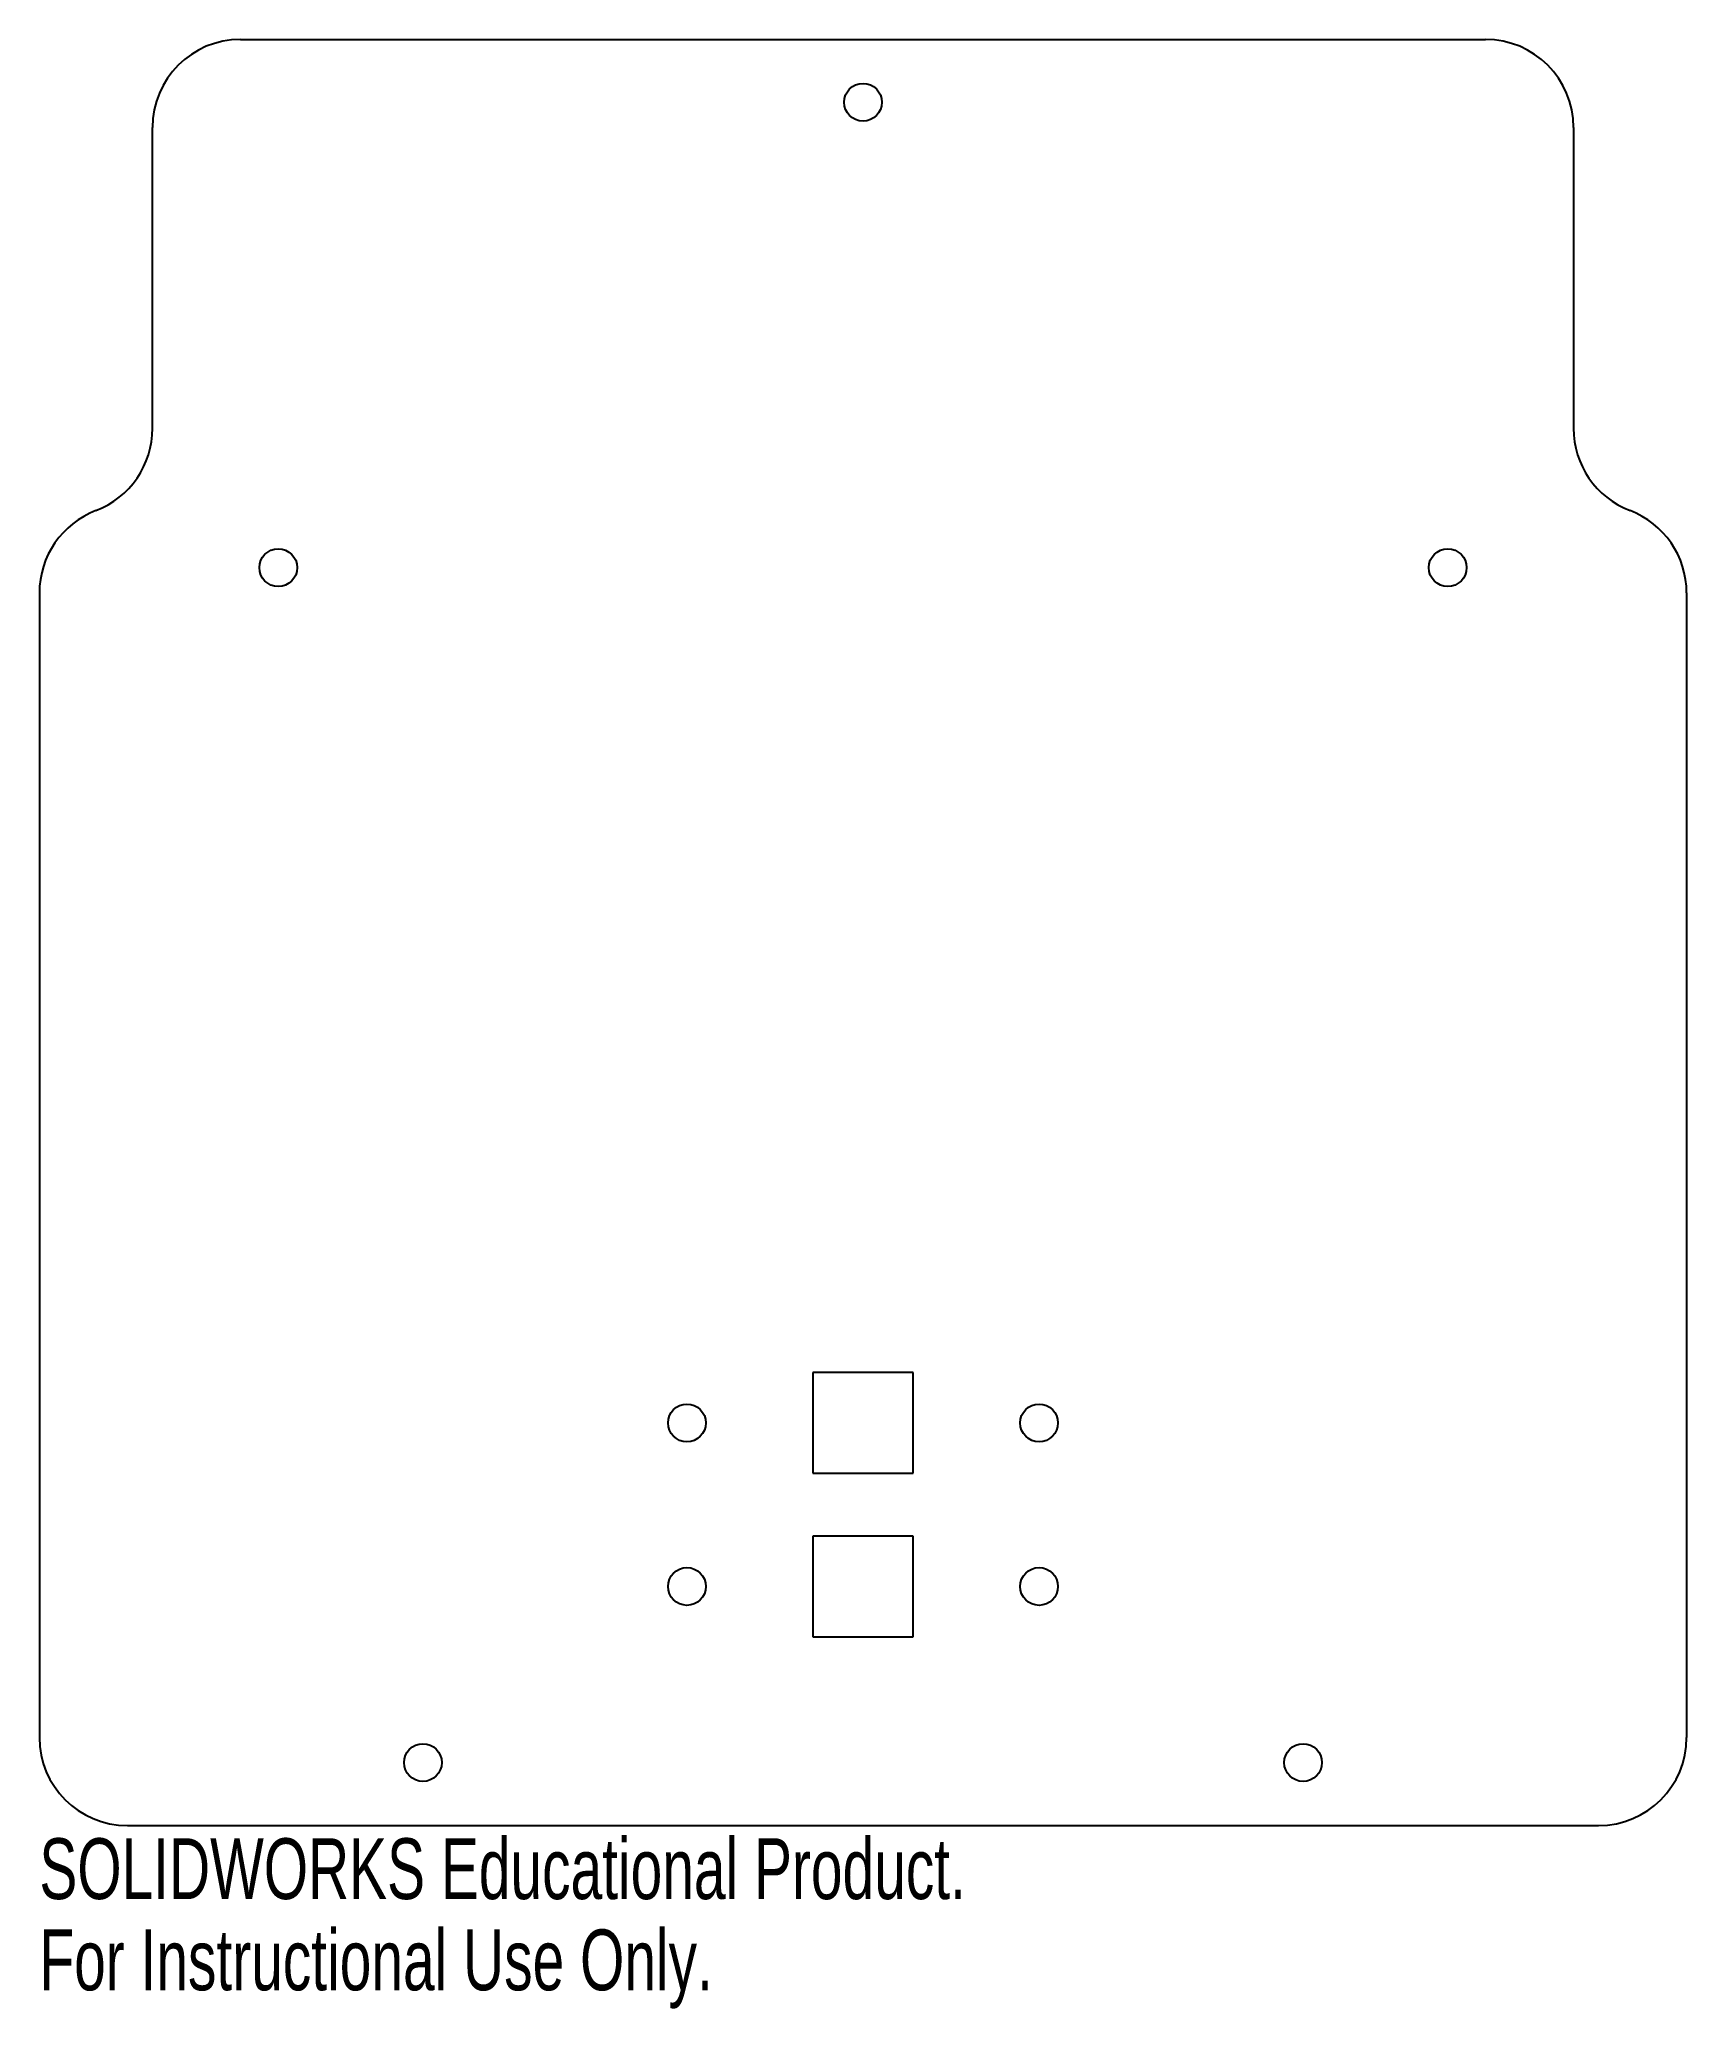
# Model space of a CAD drawing. Header units: millimetres. Extents: x 0 to 131, y -15 to 142.
import ezdxf

# ---------------------------------------------------------------- set-up
doc = ezdxf.new("R2010")
doc.units = ezdxf.units.MM
doc.styles.add('SLDTEXTSTYLE0', font='TXT', dxfattribs={"width": 0.7})

msp = doc.modelspace()

# ---------------------------------------------------------------- linework, layer by layer
at = {"color": 7, "linetype": 'Continuous', "lineweight": 25}
for p, q in [((16, 142), (115, 142)), ((9, 111.08), (9, 135)), ((122, 135), (122, 111.08)), ((0, 98), (0, 7)), ((131, 98), (131, 7)), ((69.5, 36), (61.5, 36)), ((61.5, 36), (61.5, 28)), ((69.5, 28), (69.5, 36)), ((61.5, 28), (69.5, 28)), ((69.5, 23), (61.5, 23)), ((61.5, 23), (61.5, 15)), ((69.5, 15), (69.5, 23)), ((61.5, 15), (69.5, 15)), ((7, 0), (124, 0))]:
    msp.add_line(p, q, dxfattribs=at)
for centre in [(65.5, 137), (19, 100), (112, 100), (51.5, 32), (79.5, 32), (51.5, 19), (79.5, 19), (30.5, 5), (100.5, 5)]:
    msp.add_circle(centre, 1.5, dxfattribs=at)
for centre, start, end in [((16, 135), 90, 180), ((115, 135), 0, 90), ((2, 111.08), 290.9248, 0), ((129, 111.08), 180, 249.0752), ((7, 98), 110.9248, 180), ((124, 98), 0, 69.0752), ((7, 7), 180, 270), ((124, 7), 270, 0)]:
    msp.add_arc(centre, 7, start, end, dxfattribs=at)

# ---------------------------------------------------------------- texts
at = {"color": 7, "linetype": 'Continuous', "char_height": 4.8336, "attachment_point": 1, "style": 'SLDTEXTSTYLE0'}
for s, insert in [('SOLIDWORKS Educational Product.', (0, -1.02)), ('For Instructional Use Only.', (0, -8.27))]:
    msp.add_mtext(s, dxfattribs=dict(at, insert=insert))

doc.saveas('drawing.dxf')
